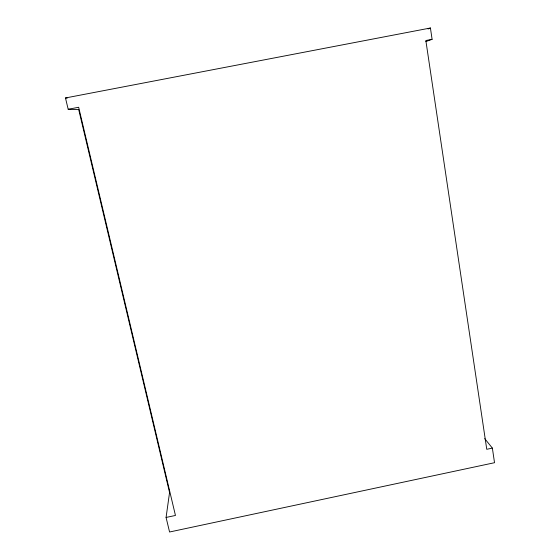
<?xml version="1.0" encoding="UTF-8"?>
<svg xmlns="http://www.w3.org/2000/svg" width="560" height="560" viewBox="0 0 560 560"><rect width="100%" height="100%" fill="white"/><g stroke="black" fill="none" stroke-linecap="round" stroke-linejoin="round"><path stroke-width="0.84" d="M484.694 438.62L492.373 448.105L494.522 462.707L169.568 532L166.075 517.447L169.561 492.527L78.722 109.641L68.187 109.284L65.478 97.965L430.43 28L432.096 39.319L425.831 41.566M428.036 28.994L430.43 28M166.075 517.447L175.455 515.459L78.666 107.268L68.187 109.284M492.373 448.105L486.759 449.302L425.845 40.523L432.096 39.319M65.478 97.965L67.2 98.147"/></g></svg>
